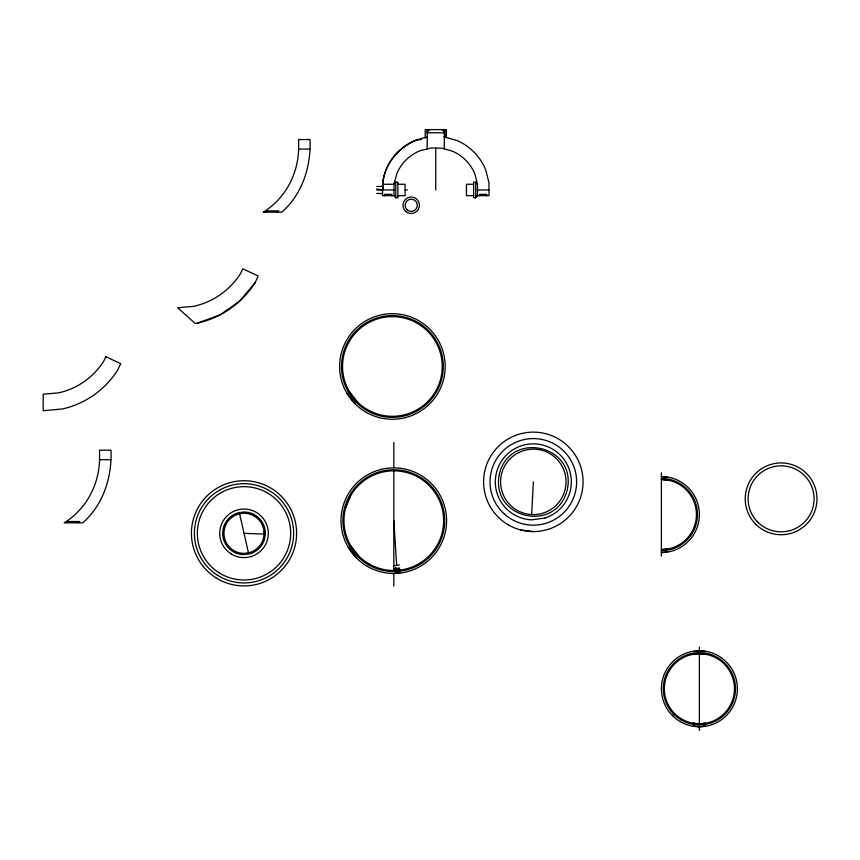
<?xml version="1.0" encoding="UTF-8"?>
<svg xmlns="http://www.w3.org/2000/svg" width="860" height="860" viewBox="0 0 860 860"><rect width="100%" height="100%" fill="white"/><g stroke="black" fill="none" stroke-linecap="round" stroke-linejoin="round"><path stroke-width="1.29" d="M531.663 514.549A32.734 32.734 0 0 1 505.271 465.002A32.734 32.734 0 0 1 561.408 465.056A32.734 32.734 0 0 1 534.931 514.559L531.663 514.549L533.329 481.869M427.194 137.31C403.071 140.653 380.873 164.174 383.162 188.953M99.567 459.691C99.007 484.997 85.903 509.507 64.177 522.805L82.743 522.805C103.297 504.917 112.133 476.945 110.972 450.188L99.567 450.188L99.567 459.691L110.972 459.691M298.613 149.049C298.054 174.354 284.95 198.864 263.224 212.162L281.79 212.162C302.344 194.274 311.18 166.292 310.019 139.546L298.613 139.546L298.613 149.049L310.019 149.049M443.76 130.806L444.308 132.762L427.194 132.762L427.742 130.806M345.677 507.765L350.654 495.747M255.108 282.671L258.204 275.995L242.756 268.825L240.596 273.458A74.712 74.712 0 0 1 193.812 306.321L177.719 307.762L195.016 323.328L197.553 323.102L220.085 314.857L239.714 301.075L255.108 282.671A91.902 91.902 0 0 1 197.553 323.102M477.472 184.266L475.731 182.148L473.623 182.148L473.623 197.778L475.731 197.778L477.472 195.672L477.472 184.266L475.096 174.601A42.237 42.237 0 0 0 452.704 151.285L442.115 148.21L431.096 147.995L420.389 150.629A42.237 42.237 0 0 0 397.073 173.021L393.998 183.61L393.988 195.672L395.772 197.778L397.89 197.778L397.89 182.148L395.772 182.148L393.988 184.266L382.55 184.266L382.55 195.672L393.988 195.672M428.065 130.29L428.861 129.602M672.52 715.649A38.012 38.012 0 0 1 689.559 652.052A38.012 38.012 0 0 1 736.106 698.61A38.012 38.012 0 0 1 672.52 715.649L674.605 713.553A35.056 35.056 0 0 1 690.322 654.912A35.056 35.056 0 0 1 733.258 697.836A35.056 35.056 0 0 1 674.605 713.553M265.332 212.162L267.008 210.883L278.704 210.883L277.027 212.162M66.284 522.805L67.962 521.525L79.657 521.525L77.981 522.805M393.504 565.751L399.352 564.977M393.912 568.89L399.76 568.127M400.179 569.664L395.374 570.298L395.557 573.233L400.373 572.599M667.51 548.798L661.383 549.604A35.056 35.056 0 0 0 696.439 514.549A35.056 35.056 0 0 0 661.383 479.504L667.51 480.31M667.51 551.755L661.383 552.561A38.012 38.012 0 0 0 699.395 514.549A38.012 38.012 0 0 0 661.383 476.548L667.51 477.354M693.267 651.568L699.395 650.762L705.522 651.568M693.267 654.524L699.395 653.718L705.522 654.524M705.522 723.013L699.395 723.819L693.267 723.013M705.522 725.969L699.395 726.775L693.267 725.969M421.475 139.492L416.24 140.008A53.632 53.632 0 0 0 382.732 181.89M376.766 189.039L382.55 189.931M376.777 186.502L382.55 186.416L383.162 188.77M397.89 184.266L405.071 184.266L405.071 195.672L397.89 195.672M473.623 184.266L466.442 184.266L466.442 195.672L473.623 195.672M393.988 189.963L382.162 189.963M405.071 189.963L407.393 189.963M477.472 189.963L488.964 189.963M475.731 195.672L488.964 195.672L488.964 182.868L485.878 170.387A53.815 53.815 0 0 0 457.348 140.674L443.857 136.761M376.755 193.435L382.55 193.532M244.014 533.318L263.902 534.092M376.766 189.963L382.55 190.318M520.45 529.9L533.329 531.598M442.653 129.602L443.438 130.29M349.224 391.386L357.147 401.706M348.311 391.923L356.395 402.458A50.901 50.901 0 0 0 441.556 379.647A50.901 50.901 0 0 0 379.217 317.308A50.901 50.901 0 0 0 356.395 402.458M346.666 392.869L355.062 403.802A52.793 52.793 0 0 0 443.384 380.131A52.793 52.793 0 0 0 378.722 315.48A52.793 52.793 0 0 0 355.062 403.802M350.654 545.584L358.577 555.904M349.73 546.121L357.814 556.657M348.096 547.067L356.481 558M239.618 513.914L248.422 552.722M399.137 568.202L399.341 569.771M395.998 567.557L396.137 568.6M395.45 567.621L395.793 570.245M393.815 520.665L396.675 565.45M391.902 195.672L391.88 194.338L384.56 194.338L384.56 195.672L384.56 194.908M699.395 647.139L699.395 730.398M661.383 472.914L661.383 556.183M486.846 195.672L486.846 194.338L479.611 194.338L479.611 195.672M475.731 182.148L475.731 197.778M446.308 137.471L446.308 129.602L425.195 129.602L425.195 137.804M446.103 129.602L446.103 137.417M444.308 129.602L444.308 148.855M435.751 148.081L435.751 189.963M427.194 129.602L427.194 148.952M395.772 182.148L395.772 197.778M393.815 442.535L393.815 467.872M393.815 470.829L393.815 570.503M393.815 573.459L393.815 586.133M661.383 478.44A36.109 36.109 0 0 1 697.492 514.549A36.109 36.109 0 0 1 661.383 550.658M427.194 132.762A3.902 3.902 0 0 1 429.839 129.602M441.675 129.602A3.902 3.902 0 0 1 444.308 132.762M264.031 531.975L263.697 537.199A20.059 20.059 0 0 1 250.496 552.303L245.358 553.335A20.059 20.059 0 0 1 237.543 514.334L242.681 513.302A20.059 20.059 0 0 1 264.031 531.975M499.273 474.505C490.415 519.203 557.033 533.866 567.385 489.222C576.469 444.631 509.41 430.14 499.273 474.505M265.342 533.974L264.439 539.467A21.328 21.328 0 0 1 248.905 554.076L243.369 554.635A21.328 21.328 0 0 1 239.134 512.56L244.67 512.001A21.328 21.328 0 0 1 265.342 533.974M105.812 356.728L103.737 361.189A71.939 71.939 0 0 1 58.673 392.848L43.183 394.224L43.183 410.704L62.285 408.994A88.494 88.494 0 0 0 117.702 370.069L120.69 363.64L105.812 356.728M544.95 518.053L531.469 519.859A38.238 38.238 0 0 1 507.798 510.023A38.012 38.012 0 0 1 510.023 451.833A38.012 38.012 0 0 1 566.944 464.131A38.012 38.012 0 0 1 544.95 518.053M219.128 572.792A46.666 46.666 0 0 0 290.648 535.135A46.666 46.666 0 0 0 222.278 492.027A46.666 46.666 0 0 0 219.128 572.792M217.558 575.297A49.622 49.622 0 0 0 293.604 535.242A49.622 49.622 0 0 0 220.902 489.404A49.622 49.622 0 0 0 217.558 575.297M231.071 553.861A24.284 24.284 0 0 0 268.288 534.264A24.284 24.284 0 0 0 232.705 511.829A24.284 24.284 0 0 0 231.071 553.861M215.763 577.662A52.578 52.578 0 0 0 296.55 535.608A52.578 52.578 0 0 0 219.741 486.674A52.578 52.578 0 0 0 215.763 577.662M368.897 563.827A49.837 49.837 0 0 0 443.642 520.665A49.837 49.837 0 0 0 368.897 477.504A49.837 49.837 0 0 0 368.897 563.827M367.413 566.385A52.793 52.793 0 0 0 446.598 520.665A52.793 52.793 0 0 0 367.413 474.946A52.793 52.793 0 0 0 367.413 566.385M368.36 564.751A50.901 50.901 0 0 0 444.706 520.665A50.901 50.901 0 0 0 368.36 476.59A50.901 50.901 0 0 0 368.36 564.751M508.464 524.933A49.729 49.729 0 0 0 583.058 481.869A49.729 49.729 0 0 0 508.464 438.793A49.729 49.729 0 0 0 508.464 524.933M504.25 513.936A43.29 43.29 0 0 0 575.641 491.006A43.29 43.29 0 0 0 520.085 440.653A43.29 43.29 0 0 0 504.25 513.936M755.875 524.363A35.894 35.894 0 0 0 815.828 507.916A35.894 35.894 0 0 0 771.603 464.217A35.894 35.894 0 0 0 755.875 524.363M757.918 522.299A32.981 32.981 0 0 0 813.012 507.174A32.981 32.981 0 0 0 772.377 467.023A32.981 32.981 0 0 0 757.918 522.299M681.335 720.035A36.109 36.109 0 0 0 735.504 688.763A36.109 36.109 0 0 0 681.335 657.491A36.109 36.109 0 0 0 681.335 720.035M407.124 209.84A6.127 6.127 0 0 0 417.197 206.529A6.127 6.127 0 0 0 409.296 199.455A6.127 6.127 0 0 0 407.124 209.84M405.716 211.409A8.235 8.235 0 0 0 419.261 206.959A8.235 8.235 0 0 0 408.629 197.445A8.235 8.235 0 0 0 405.716 211.409M367.467 409.629A49.837 49.837 0 0 0 442.223 366.467A49.837 49.837 0 0 0 367.467 323.317A49.837 49.837 0 0 0 367.467 409.629"/></g></svg>
